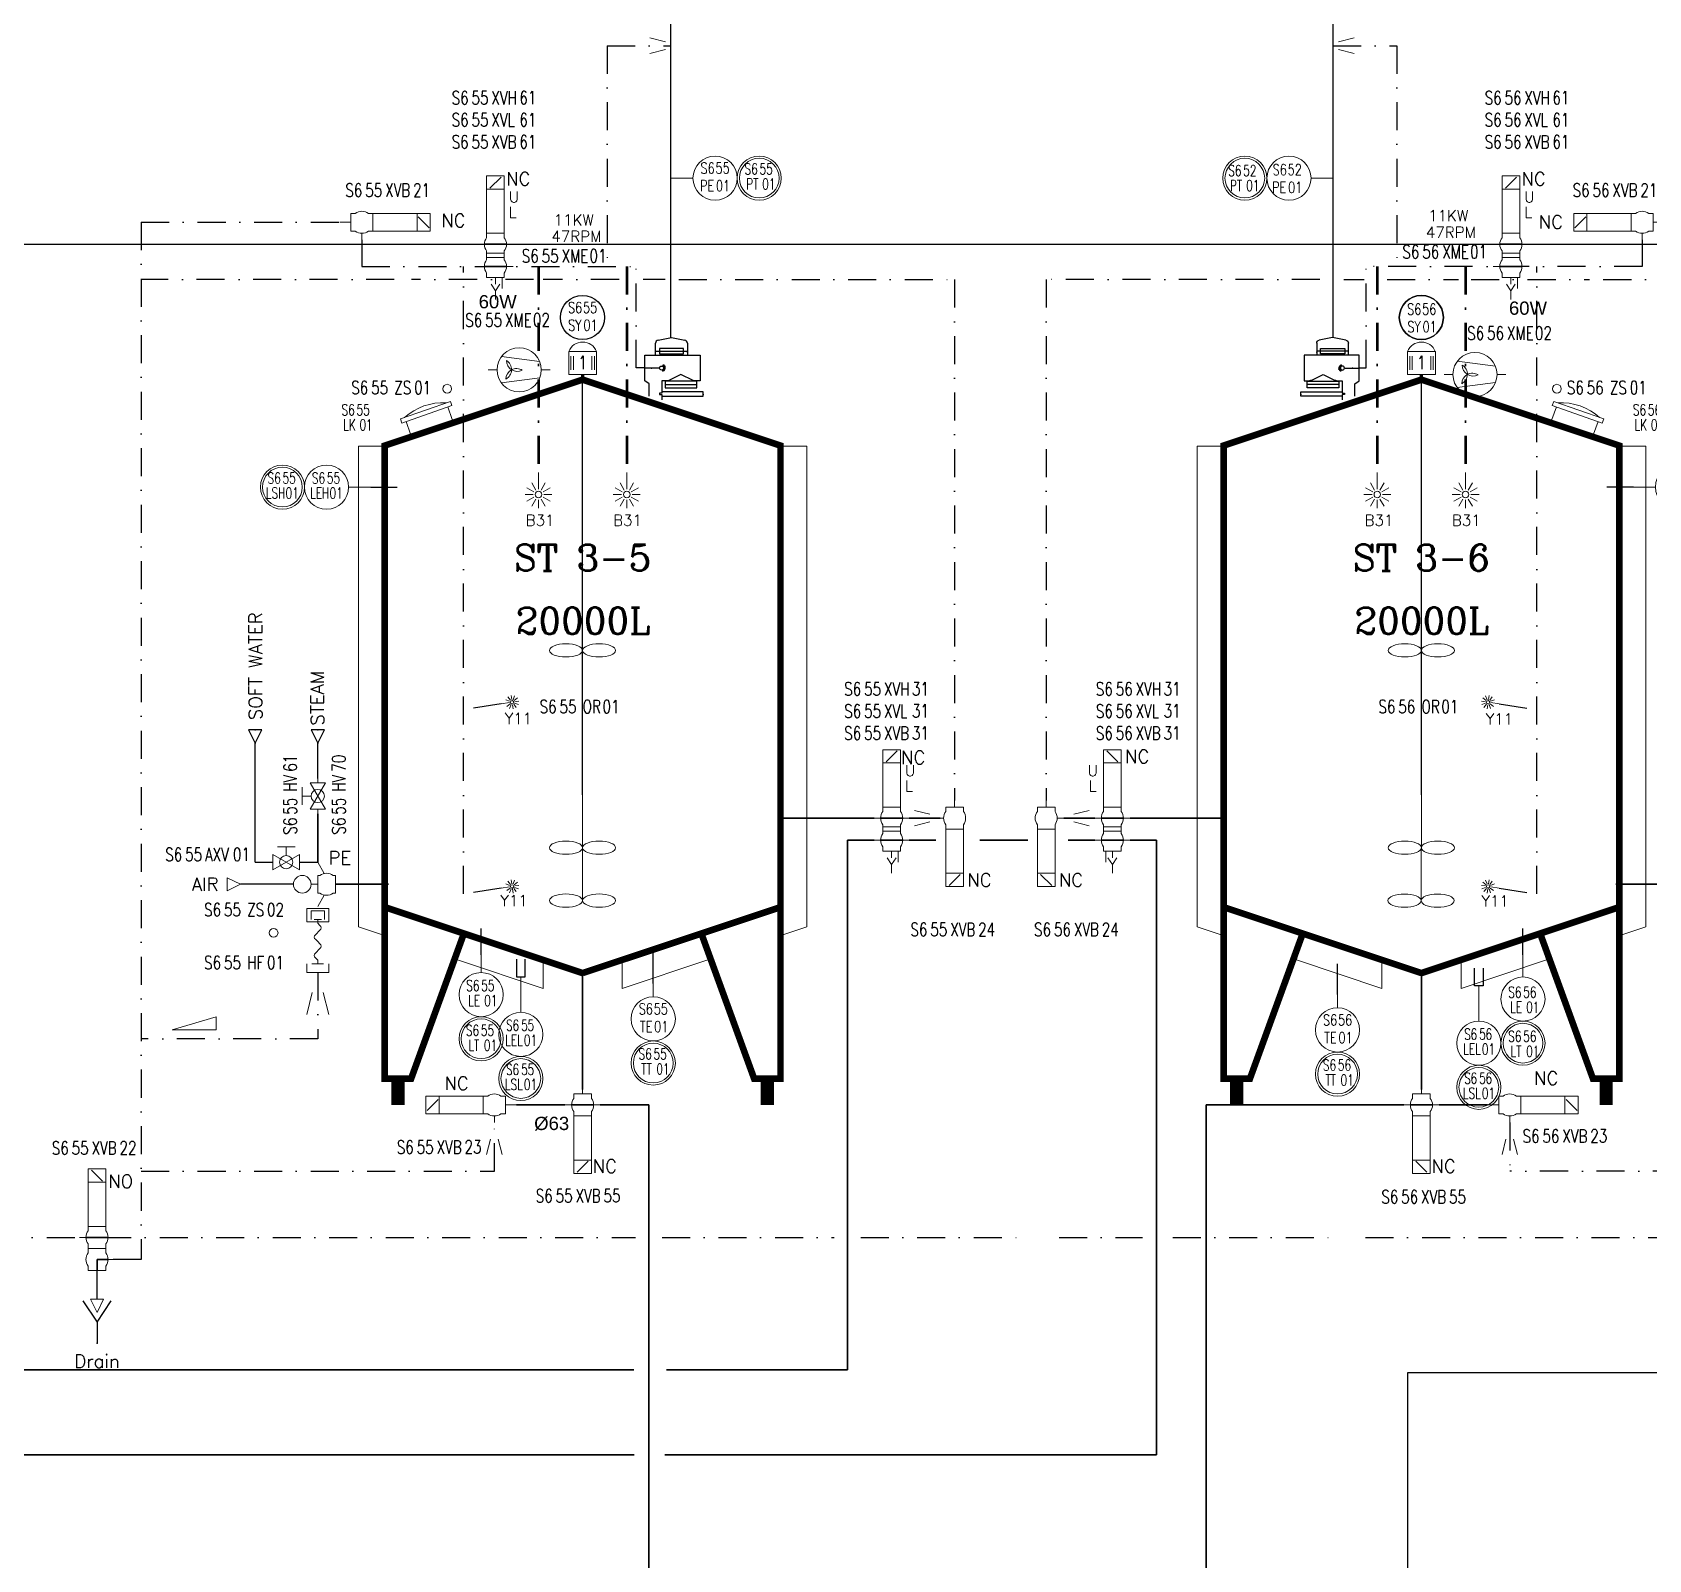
# Model space of a CAD drawing. Header units: inches. Extents: x 16718 to 18814, y 21622 to 22944.
# Drawn here: x 17728 to 18094.1, y 22423.4 to 22769.4 of the extents above; entities that cross this region are included whole.
import ezdxf
from ezdxf.enums import TextEntityAlignment as Align

# ---------------------------------------------------------------- set-up
doc = ezdxf.new("R2010")
doc.units = ezdxf.units.IN
doc.header["$MEASUREMENT"] = 0
doc.linetypes.add('DASHDOT2', pattern=[12.7, 6.35, -3.175, 0, -3.175])
for name, color, linetype, lineweight in [('17 Pipe CIP', 4, 'DASHDOT2', 50), ('19 Pipe Process', 30, 'Continuous', 30), ('31 Equipment', 7, 'Continuous', 9), ('33 Instruments Labels', 7, 'Continuous', 9)]:
    doc.layers.add(name, color=color, linetype=linetype, lineweight=lineweight)
for name, color, linetype in [('CUVERIE', 7, 'Continuous'), ('DIAMETRE', 7, 'Continuous'), ('MATERIEL-DIVERS', 7, 'Continuous'), ('POMPES-PROCESS', 7, 'Continuous'), ('REPERES', 7, 'Continuous'), ('techn-data', 7, 'Continuous'), ('TEXTE', 7, 'Continuous'), ('TEXTES', 7, 'Continuous'), ('TUYAUTERIE-AIR INSTRUMENT', 3, 'Continuous'), ('TUYAUTERIE-EAU', 5, 'Continuous'), ('TUYAUTERIE-EGOUT', 32, 'Continuous'), ('TUYAUTERIE-GAZ', 3, 'Continuous'), ('TUYAUTERIE-NEP', 4, 'DASHDOT2'), ('TUYAUTERIE-VAPEUR', 6, 'Continuous'), ('TXT_FR', 7, 'Continuous'), ('VANNES', 7, 'Continuous')]:
    doc.layers.add(name, color=color, linetype=linetype)
doc.layers.get('REPERES').off()
doc.styles.add('ROMANC', font='romanc')
doc.styles.add('ROMANS', font='ROMANS.SHX')
doc.styles.add('ROMANT', font='romant')
doc.styles.get("Standard").update_dxf_attribs({"font": 'arial.ttf'})

# ---------------------------------------------------------------- blocks, each defined once
blk = doc.blocks.new('EGOUT')
at = {"color": 7}
for p, q in [((-3.2, 9.61), (0, 4.81)), ((0, 4.81), (3.2, 9.61)), ((0, 4.81), (0, 0))]:
    blk.add_line(p, q, dxfattribs=at)
at = {"color": 7, "extrusion": (0, -1, 0)}
blk.add_point((0, 0), dxfattribs=at)
at = {"layer": 'POMPES-PROCESS', "style": 'ROMANS'}
blk.add_attdef('EGOUT', text='', height=3, dxfattribs=at).set_placement((0, -4), align=Align.MIDDLE)
blk = doc.blocks.new('APV-VLV-SSEAT-SW44-4')
at = {"layer": '31 Equipment', "ltscale": 38}
for p, q in [((1.25, 20.25), (-1.25, 17.75)), ((-2, 7.5), (-2, 6.5)), ((2, 7.5), (2, 6.5)), ((-4, 5), (-2.5, 5)), ((-2.5, 0), (-4, 0)), ((-2, 2.5), (-2, 3.5)), ((-2, 2.5), (2, 2.5)), ((-2, 2.5), (-2, 1.5)), ((2, 2.5), (2, 3.5)), ((2, 2.5), (2, 1.5)), ((-2, -1.5), (-2, -2.5)), ((-2, -2.5), (2, -2.5)), ((0, -2.5), (0, -5)), ((2, -1.5), (2, -2.5))]:
    blk.add_line(p, q, dxfattribs=at)
at = {"layer": '31 Equipment', "lineweight": 30}
for p, q in [((-2.5, 5), (2.5, 5)), ((-2.5, 0), (0, 0)), ((0, 0), (0, -2.5))]:
    blk.add_line(p, q, dxfattribs=at)
at = {"layer": '31 Equipment'}
blk.add_line((2.5, 5), (4, 5), dxfattribs=at)
at = {"layer": '31 Equipment', "ltscale": 38}
for points in [[(-2, 17.5), (2, 17.5), (2, 20.5), (-2, 20.5)], [(-2, 7.5), (2, 7.5), (2, 17.5), (-2, 17.5)]]:
    blk.add_lwpolyline(points, close=True, dxfattribs=at)
for centre, start, end in [((0, 5), 143.1301, 216.8699), ((0, 5), 323.1301, 36.8699), ((0, 0), 143.1301, 216.8699), ((0, 0), 323.1301, 36.8699)]:
    blk.add_arc(centre, 2.5, start, end, dxfattribs=at)
blk = doc.blocks.new('APV-SIGN-ARW-FLOW-1')
at = {"layer": '31 Equipment'}
for p, q in [((-1.5, -1.5), (-1.5, 1.5)), ((-1.5, 1.5), (1.5, 0)), ((1.5, 0), (-1.5, -1.5))]:
    blk.add_line(p, q, dxfattribs=at)
blk = doc.blocks.new('APV-INS-M-L-LE2')
at = {"layer": '31 Equipment', "color": 7}
blk.add_line((5, 0), (13, 0), dxfattribs=at)
at = {"layer": '31 Equipment', "lineweight": 25}
blk.add_lwpolyline([(17, 1), (13, 1), (13, 0), (13, -1), (17, -1)], dxfattribs=at)
at = {"layer": '31 Equipment', "color": 7}
blk.add_circle((0, 0), 5, dxfattribs=at)
at = {"layer": '33 Instruments Labels', "style": 'ROMANS', "width": 0.8}
blk.add_attdef('LE?', text='', height=3, dxfattribs=at).set_placement((0, 0), align=Align.MIDDLE)
blk = doc.blocks.new('APV-INS-F-L-LS')
at = {"layer": '31 Equipment'}
for radius in [5, 4.5]:
    blk.add_circle((0, 0), radius, dxfattribs=at)
at = {"layer": '33 Instruments Labels', "style": 'ROMANS', "width": 0.8}
blk.add_attdef('LS?', text='', height=3, dxfattribs=at).set_placement((0, 0), align=Align.MIDDLE)
blk = doc.blocks.new('APV-INS-M-L-TE')
at = {"layer": '31 Equipment', "color": 7}
blk.add_line((0, -5), (0, -10), dxfattribs=at)
blk.add_circle((0, 0), 5, dxfattribs=at)
at = {"layer": '33 Instruments Labels', "style": 'ROMANS', "width": 0.8, "flags": 8}
blk.add_attdef('TE', text='', height=3, dxfattribs=at).set_placement((0, 0), align=Align.MIDDLE)
blk = doc.blocks.new('APV-INS-F-L-TT')
at = {"layer": '31 Equipment'}
for radius in [5, 4.5]:
    blk.add_circle((0, 0), radius, dxfattribs=at)
blk = doc.blocks.new('APV-TNK-ACC-MOT-1')
at = {"layer": '31 Equipment', "color": 7}
for p, q in [((3.15, 6.4), (-3.15, 6.4)), ((-3.15, 6.4), (-3.15, 1.15)), ((-2.64, 5.35), (-2.64, 2.2)), ((-2.1, 5.35), (-2.1, 2.2)), ((2.1, 5.35), (2.1, 2.2)), ((2.66, 5.35), (2.66, 2.2)), ((3.15, 1.15), (3.15, 6.4)), ((-3.15, 1.15), (3.15, 1.15))]:
    blk.add_line(p, q, dxfattribs=at)
blk.add_arc((0, 5.09), 3.41, 22.6199, 157.3801, dxfattribs=at)
at = {"layer": '31 Equipment', "ltscale": 38}
blk.add_point((0, 0), dxfattribs=at)
at = {"layer": '31 Equipment', "color": 7}
blk.add_trace([(-0.39, 0), (0.39, 0), (-0.39, 1.15), (0.39, 1.15)], dxfattribs=at)
at = {"layer": '31 Equipment', "style": 'ROMANT', "width": 0.8}
blk.add_text('1', height=3, dxfattribs=at).set_placement((0, 3.89), align=Align.MIDDLE)
blk = doc.blocks.new('APV-INS-M-L-LE1')
at = {"layer": '31 Equipment', "color": 7}
blk.add_line((0, -5), (0, -10), dxfattribs=at)
blk.add_circle((0, 0), 5, dxfattribs=at)
blk = doc.blocks.new('APV-TNK-ACC-MANHOLE-1')
at = {"layer": '31 Equipment'}
for p, q in [((-6, 3), (-6, 4)), ((-6, 4), (6, 4)), ((6, 3), (6, 4)), ((-6, 3), (6, 3)), ((-5, 0), (-5, 3)), ((5, 3), (5, 0))]:
    blk.add_line(p, q, dxfattribs=at)
blk.add_arc((0, -8), 13, 67.3801, 112.6199, dxfattribs=at)
blk = doc.blocks.new('APV-INS-POS-GEN-1')
at = {"layer": '31 Equipment', "color": 5}
blk.add_circle((0, 0), 1, dxfattribs=at)
blk = doc.blocks.new('APV-TNK-ACC-AGIT-1')
at = {"layer": '31 Equipment'}
blk.add_line((0, 0), (0, -8), dxfattribs=at)
for centre in [(-2.5, -8), (2.5, -8)]:
    blk.add_ellipse(centre, major_axis=(-2.5, 0), ratio=0.4, dxfattribs=at)
blk = doc.blocks.new('APV-FTG-CONX-QUICK-1')
at = {"layer": '31 Equipment'}
for p, q in [((-0.5, 2.5), (2.5, 2.5)), ((-0.5, -2.5), (-0.5, 2.5)), ((0, 1.5), (2, 1.5)), ((0, 0.83), (0, -0.83)), ((2, 1.5), (2, -1.5)), ((2.5, 2.5), (2.5, -2.5)), ((2.5, -2.5), (-0.5, -2.5)), ((0, -0.83), (0, -0.83)), ((2, -1.5), (0, -1.5))]:
    blk.add_line(p, q, dxfattribs=at)
blk = doc.blocks.new('APV-FTG-CONX-HOSE-1')
at = {"layer": '31 Equipment'}
for p, q in [((-4.17, 0), (-5, 0)), ((4.17, 0), (5, 0))]:
    blk.add_line(p, q, dxfattribs=at)
for points in [[(-4.17, 0), (-3.63, 0.5), (-3.42, 0.71), (-3.13, 0.79), (-2.83, 0.71), (-2.58, 0.5), (-1.54, -0.5), (-1.33, -0.71), (-1.04, -0.79), (-0.75, -0.71), (-0.5, -0.5), (0, 0)], [(0, 0), (0.54, 0.5), (0.75, 0.71), (1.04, 0.79), (1.33, 0.71), (1.58, 0.5), (2.62, -0.5), (2.83, -0.71), (3.12, -0.79), (3.42, -0.71), (3.67, -0.5), (4.17, 0)]]:
    blk.add_lwpolyline(points, dxfattribs=at)
blk = doc.blocks.new('APV-FTG-CONX-SCREWED-1')
at = {"layer": '31 Equipment'}
for p, q in [((0, 2.5), (2, 2.5)), ((0, 1.33), (0, -1.33)), ((2, 2.5), (2, -2.5)), ((0, -1.33), (0, -1.33)), ((2, -2.5), (0, -2.5))]:
    blk.add_line(p, q, dxfattribs=at)
blk = doc.blocks.new('APV-FCE-GEN-REDCON-1')
at = {"layer": '31 Equipment', "color": 7}
for p, q in [((-2.5, 2.5), (2.5, 1.25)), ((2.5, 1.25), (2.5, 1.25)), ((2.5, -1.25), (-2.5, -2.5))]:
    blk.add_line(p, q, dxfattribs=at)
blk = doc.blocks.new('APV-SIGN-FLOW-SLOPE-1')
at = {"layer": '31 Equipment'}
blk.add_lwpolyline([(-5, 2), (5, 2), (5, 5), (-5, 2)], dxfattribs=at)
at = {"layer": '31 Equipment', "style": 'ROMANS'}
blk.add_attdef('%', text='', height=2, rotation=16.6992, dxfattribs=at).set_placement((-0.64, 4.87), align=Align.MIDDLE)
blk = doc.blocks.new('APV-INS-F-L-LT')
at = {"layer": '31 Equipment'}
for radius in [5, 4.5]:
    blk.add_circle((0, 0), radius, dxfattribs=at)
blk = doc.blocks.new('SPB')
at = {"color": 7}
for p, q in [((0, -6), (0, 0)), ((-2.598, -9), (-1.302, -8.25)), ((-2.124, -9.624), (-1.062, -8.562)), ((-1.5, -10.098), (-0.75, -8.802)), ((-0.774, -10.398), (-0.39, -8.952)), ((0, -10.5), (0, -9)), ((0.774, -10.398), (0.39, -8.952)), ((1.5, -10.098), (0.75, -8.802)), ((2.124, -9.624), (1.062, -8.562)), ((2.598, -9), (1.302, -8.25))]:
    blk.add_line(p, q, dxfattribs=at)
blk.add_circle((0, -7.5), 1.5, dxfattribs=at)
at = {"color": 7, "extrusion": (0, 1, 0)}
blk.add_point((0, 0), dxfattribs=at)
blk = doc.blocks.new('GOAVEC')
at = {"layer": 'MATERIEL-DIVERS'}
for p, q in [((0, 8.4), (0, 10.68)), ((0, 9.21), (6, 9.21)), ((0.48, 11.27), (3, 11.77)), ((5.28, 9.71), (0.72, 9.71)), ((0.72, 9.71), (0.72, 8.7)), ((3, 11.77), (5.52, 11.27)), ((5.28, 8.7), (5.28, 9.71)), ((6, 10.68), (6, 8.4)), ((-2, 8.4), (8.4, 8.4)), ((-2, 3.6), (-2, 8.4)), ((0.72, 8.7), (5.28, 8.7)), ((8.4, 8.4), (8.4, 3.6)), ((-0.74, 6), (-2.03, 6)), ((-1.2, 3), (-2, 3.6)), ((2.26, 3.6), (1.2, 3.6)), ((1.2, 3.6), (1.2, 1.27)), ((1.8, 3.49), (1.8, 2.29)), ((7.8, 3.49), (1.8, 3.49)), ((4.8, 4.8), (2.53, 3.66)), ((7.07, 3.66), (4.8, 4.8)), ((8.4, 3.6), (7.34, 3.6)), ((7.8, 2.29), (7.8, 3.49)), ((-1.2, 0.7), (-1.2, 3)), ((0.76, 1.27), (0.76, 1.01)), ((1.2, 1.27), (0.76, 1.27)), ((0.76, 1.01), (1.2, 1.01)), ((9, 1.52), (1.19, 1.52)), ((1.19, 1.01), (1.19, 0.72)), ((1.19, 0.72), (9, 0.72)), ((1.2, 1.01), (1.2, 0)), ((1.8, 2.89), (7.8, 2.89)), ((1.8, 2.29), (7.8, 2.29)), ((9, 0.72), (9, 1.52))]:
    blk.add_line(p, q, dxfattribs=at)
for centre, start, end in [((0.6, 10.68), 101.3099, 180), ((5.4, 10.68), 0, 78.6901), ((2.26, 4.2), 270, 296.5651), ((7.34, 4.2), 243.4349, 270)]:
    blk.add_arc(centre, 0.6, start, end, dxfattribs=at)
at = {"layer": 'MATERIEL-DIVERS', "color": 7, "extrusion": (1, 0, 0)}
for p in [(6, 9), (9, 1)]:
    blk.add_point(p, dxfattribs=at)
at = {"layer": 'MATERIEL-DIVERS', "color": 2}
for p in [(6, 9), (-2, 6), (9, 1)]:
    blk.add_point(p, dxfattribs=at)
at = {"layer": 'MATERIEL-DIVERS', "color": 7, "extrusion": (-1, 0, 0)}
blk.add_point((-2, 6), dxfattribs=at)
at = {"layer": 'MATERIEL-DIVERS', "xscale": 0.2499010929244832, "yscale": 0.2499010929244832, "zscale": 0.2499010929244832, "rotation": 90}
blk.add_blockref('SPB', (-0.74, 6), dxfattribs=at)
blk = doc.blocks.new('INSTR-M-L-SY')
at = {"layer": 'MATERIEL-DIVERS', "color": 7}
blk.add_circle((0, 0), 5, dxfattribs=at)
blk = doc.blocks.new('APV-VLV-SSEAT-SW42-3')
at = {"layer": '31 Equipment', "ltscale": 38}
for p, q in [((1.25, 15.25), (-1.25, 12.75)), ((-2, 2.5), (-2, 1.5)), ((2, 2.5), (2, 1.5)), ((-2, -2.5), (-2, -1.5)), ((2, -2.5), (-2, -2.5)), ((-2, -2.5), (2, -2.5)), ((0, -2.5), (0, -5)), ((2, -2.5), (2, -1.5))]:
    blk.add_line(p, q, dxfattribs=at)
at = {"layer": '31 Equipment'}
for p, q in [((-4, 0), (-2.5, 0)), ((2.5, 0), (4, 0))]:
    blk.add_line(p, q, dxfattribs=at)
at = {"layer": '31 Equipment', "lineweight": 30}
blk.add_line((2.5, 0), (-2.5, 0), dxfattribs=at)
at = {"layer": '31 Equipment', "ltscale": 38}
for points in [[(-2, 12.5), (2, 12.5), (2, 15.5), (-2, 15.5)], [(-2, 2.5), (2, 2.5), (2, 12.5), (-2, 12.5)]]:
    blk.add_lwpolyline(points, close=True, dxfattribs=at)
for start, end in [(143.1301, 216.8699), (323.1301, 36.8699)]:
    blk.add_arc((0, 0), 2.5, start, end, dxfattribs=at)
blk = doc.blocks.new('APV-VLV-SSEAT-SW41-3')
at = {"layer": '31 Equipment', "ltscale": 38}
for p, q in [((1.25, 15.25), (-1.25, 12.75)), ((-2, 2.5), (-2, 1.5)), ((2, 2.5), (2, 1.5)), ((2.5, 0), (4, 0)), ((-2, -2.5), (-2, -1.5)), ((2, -2.5), (-2, -2.5)), ((-2, -2.5), (2, -2.5)), ((0, -2.5), (0, -5)), ((2, -2.5), (2, -1.5))]:
    blk.add_line(p, q, dxfattribs=at)
for points in [[(-2, 12.5), (2, 12.5), (2, 15.5), (-2, 15.5)], [(-2, 2.5), (2, 2.5), (2, 12.5), (-2, 12.5)]]:
    blk.add_lwpolyline(points, close=True, dxfattribs=at)
for start, end in [(143.1301, 216.8699), (323.1301, 36.8699)]:
    blk.add_arc((0, 0), 2.5, start, end, dxfattribs=at)
blk = doc.blocks.new('APV-VLV-SAMPL-PRD20-2')
at = {"layer": '31 Equipment', "ltscale": 38}
for p, q in [((-2.54, 2.44), (-4, 5)), ((-4, 0), (-5.5, 0)), ((-4, 2), (-3.5, 2)), ((-4, 2), (-4, -2)), ((0, 2), (-0.5, 2)), ((0, 2), (0, -2)), ((0, -2), (0, 2)), ((-4, -2), (-3.5, -2)), ((-2.54, -2.44), (-4, -5)), ((0, -2), (-0.5, -2))]:
    blk.add_line(p, q, dxfattribs=at)
at = {"layer": '31 Equipment'}
blk.add_circle((-7.5, 0), 2, dxfattribs=at)
at = {"layer": '31 Equipment', "ltscale": 38}
for start, end in [(53.1301, 126.8699), (233.1301, 306.8699)]:
    blk.add_arc((-2, 0), 2.5, start, end, dxfattribs=at)
blk = doc.blocks.new('FLE23-A')
at = {"color": 7}
for p, q in [((0, 1.5), (-3, 0)), ((-3, 0), (0, -1.5)), ((0, -1.5), (0, 1.5))]:
    blk.add_line(p, q, dxfattribs=at)
at = {"layer": 'MATERIEL-DIVERS', "color": 7, "extrusion": (-1, 0, 0)}
blk.add_point((-3, 0), dxfattribs=at)
at = {"layer": 'MATERIEL-DIVERS', "color": 2}
for p in [(-3, 0), (0, 0)]:
    blk.add_point(p, dxfattribs=at)
at = {"layer": 'MATERIEL-DIVERS', "color": 7, "extrusion": (1, 0, 0)}
blk.add_point((0, 0), dxfattribs=at)
blk = doc.blocks.new('APV-VLVM-BALL-KHV+MF-1')
at = {"layer": '31 Equipment', "ltscale": 38}
for p, q in [((-3, 0), (-4, 0)), ((3, 0), (4, 0))]:
    blk.add_line(p, q, dxfattribs=at)
at = {"layer": '31 Equipment'}
for p, q in [((-3, 1.734), (-3, -1.734)), ((-3, -1.734), (3, 1.734)), ((3, -1.734), (-3, 1.734)), ((-2, 3.5), (2, 3.5)), ((0, 1.5), (0, 3.5)), ((3, 1.734), (3, -1.734))]:
    blk.add_line(p, q, dxfattribs=at)
blk.add_circle((0, 0), 1.5, dxfattribs=at)
blk = doc.blocks.new('APV-VLV-DSEAT-DA34-3')
at = {"layer": '31 Equipment', "ltscale": 38}
for p, q in [((1.25, 20.25), (-1.25, 17.75)), ((-2, 7.5), (-2, 6.5)), ((2, 7.5), (2, 6.5)), ((-4, 5), (-2.5, 5)), ((4, 5), (2.5, 5)), ((-2, 3), (-2, 3.5)), ((-2, 2), (-2, 1.5)), ((2, 3), (2, 3.5)), ((2, 2), (2, 1.5)), ((-4, 0), (-2.5, 0)), ((-2, -2.5), (-2, -1.5)), ((-2, -2.5), (2, -2.5)), ((0, -2.5), (0, -4)), ((1.5, -2.5), (1.5, -5)), ((2, -2.5), (2, -1.5)), ((2.5, 0), (4, 0)), ((0, -5.5), (-1, -4)), ((1, -4), (0, -5.5)), ((0, -5.5), (0, -7.5))]:
    blk.add_line(p, q, dxfattribs=at)
at = {"layer": '31 Equipment', "lineweight": 30}
for p, q in [((-2.5, 5), (2.5, 5)), ((-2.5, 0), (2.5, 0))]:
    blk.add_line(p, q, dxfattribs=at)
at = {"layer": '31 Equipment', "ltscale": 38}
for points in [[(-2, 17.5), (2, 17.5), (2, 20.5), (-2, 20.5)], [(-2, 7.5), (2, 7.5), (2, 17.5), (-2, 17.5)], [(-2, 3), (2, 3), (2, 2), (-2, 2)]]:
    blk.add_lwpolyline(points, close=True, dxfattribs=at)
for centre, start, end in [((0, 5), 143.1301, 216.8699), ((0, 5), 323.1301, 36.8699), ((0, 0), 143.1301, 216.8699), ((0, 0), 323.1301, 36.8699)]:
    blk.add_arc(centre, 2.5, start, end, dxfattribs=at)
at = {"layer": '31 Equipment', "style": 'ROMANS', "flags": 8}
for tag, p in [('U', (3, 14.5)), ('L', (3, 11))]:
    blk.add_attdef(tag, p, '', height=2.5, dxfattribs=at)
blk = doc.blocks.new('APV-TNK-ACC-SPRAYBALL-1')
at = {"layer": '31 Equipment'}
for p, q in [((0, -3.81), (0, 0)), ((-1.03, -4.4), (-2.65, -3.47)), ((-0.6, -3.97), (-1.53, -2.35)), ((0.6, -3.97), (1.53, -2.35)), ((1.03, -4.4), (2.65, -3.47)), ((-1.19, -5), (-3.05, -5)), ((-1.03, -5.6), (-2.65, -6.53)), ((-0.6, -6.03), (-1.53, -7.65)), ((0, -6.19), (0, -8.05)), ((0.6, -6.03), (1.53, -7.65)), ((1.03, -5.6), (2.65, -6.53)), ((1.19, -5), (3.05, -5))]:
    blk.add_line(p, q, dxfattribs=at)
blk.add_circle((0, -5), 0.738, dxfattribs=at)
blk = doc.blocks.new('APV-INS-M-L-PE')
at = {"layer": '31 Equipment', "color": 7}
blk.add_line((0, -5), (0, -10), dxfattribs=at)
blk.add_circle((0, 0), 5, dxfattribs=at)
at = {"layer": '33 Instruments Labels', "style": 'ROMANS', "width": 0.8, "flags": 8}
blk.add_attdef('PE', text='', height=3, dxfattribs=at).set_placement((0, 0), align=Align.MIDDLE)
blk = doc.blocks.new('APV-INS-F-L-PT')
at = {"layer": '31 Equipment'}
for radius in [5, 4.5]:
    blk.add_circle((0, 0), radius, dxfattribs=at)
blk = doc.blocks.new('REPINS2')
at = {"layer": 'TEXTES', "style": 'ROMANS', "width": 0.7}
for tag, p in [('ZONE', (-3.35, 0.8)), ('SOUSZONE', (0.05, 0.8)), ('NUM', (0.7, -2.6))]:
    blk.add_attdef(tag, p, '', height=2.5, dxfattribs=at)
blk.add_attdef('ELEMENT', text='', height=2.5, dxfattribs=at).set_placement((-1.56, -2.59), align=Align.CENTER)
blk = doc.blocks.new('REPNORM')
at = {"layer": 'TEXTES', "style": 'ROMANS', "width": 0.75}
for tag, p in [('ZONE', (-9.75, -1.25)), ('SOUSZONE', (-5.25, -1.25)), ('ELEMENT', (0, -1.25)), ('NUM', (4.5, -1.25))]:
    blk.add_attdef(tag, p, '', height=3, dxfattribs=at)
blk = doc.blocks.new('REPINS')
at = {"layer": 'TEXTES', "style": 'ROMANS', "width": 0.75}
for tag, p in [('ZONE', (-3.3, 1)), ('SOUSZONE', (0.1, 1)), ('NUM', (0.2, -3))]:
    blk.add_attdef(tag, p, '', height=2.5, dxfattribs=at)
blk.add_attdef('ELEMENT', text='', height=2.5, dxfattribs=at).set_placement((-0.2, -3), align=Align.RIGHT)
blk = doc.blocks.new('REPNORM1')
at = {"layer": 'TEXTES', "style": 'ROMANS', "width": 0.75}
for tag, p in [('ZONE', (-9.75, -1.25)), ('SOUSZONE', (-5.25, -1.25)), ('ELEMENT', (-0.75, -1.25)), ('NUM', (5.59, -1.22))]:
    blk.add_attdef(tag, p, '', height=3, dxfattribs=at)
blk = doc.blocks.new('APV-PMP-GEN-FAN-1')
at = {"layer": '31 Equipment', "ltscale": 38}
for p, q in [((-5, 0), (-7, 0)), ((5, 0), (7, 0))]:
    blk.add_line(p, q, dxfattribs=at)
at = {"layer": '31 Equipment', "color": 7}
for p, q in [((4.62, 1.91), (-4.01, 2.99)), ((-3.44, 2.92), (-3.44, 2.92)), ((-4.03, -2.96), (4.65, -1.85))]:
    blk.add_line(p, q, dxfattribs=at)
blk.add_circle((0, 0), 5, dxfattribs=at)
for centre, radius, start, end in [((-4.14, 0.04), 2.42, 297.7105, 59.0333), ((-0.6, -2.14), 2.41, 57.3705, 179.0726), ((-0.42, 2.11), 2.48, 179.801, 296.7761)]:
    blk.add_arc(centre, radius, start, end, dxfattribs=at)
blk = doc.blocks.new('APV-TNK-GEN-11')
at = {"layer": '31 Equipment', "color": 7}
for points, const_width in [([(-14.94, 21.58), (-21.58, 3.32), (-24.9, 3.32), (-24.9, 83), (0, 91.3), (24.9, 83), (24.9, 3.32), (21.58, 3.32), (14.94, 21.58)], 0.83), ([(-24.9, 24.9), (0, 16.6)], 0.83), ([(24.9, 24.9), (0, 16.6)], 0.83), ([(-23.24, 3.32), (-23.24, 0)], 1.66), ([(23.24, 3.32), (23.24, 0)], 1.66)]:
    blk.add_lwpolyline(points, dxfattribs=dict(at, const_width=const_width))
at = {"layer": '31 Equipment', "ltscale": 38}
blk.add_point((0, 16), dxfattribs=at)
blk = doc.blocks.new('APV-TNK-INSULAT-12')
at = {"layer": '31 Equipment', "color": 7}
for p, q in [((-24.95, 67), (-28.22, 67)), ((-28.22, 67), (-28.22, 6.51)), ((24.95, 67), (28.22, 67)), ((28.22, 67), (28.22, 6.51)), ((-28.22, 6.51), (-24.95, 5.42)), ((28.22, 6.51), (24.95, 5.42)), ((-15.74, 2.35), (-4.98, -1.24)), ((-4.98, -1.24), (-4.98, 2.26)), ((15.74, 2.35), (4.98, -1.24)), ((4.98, -1.24), (4.98, 2.26))]:
    blk.add_line(p, q, dxfattribs=at)
at = {"layer": '31 Equipment'}
for p, q in [((-24.95, 5.42), (-24.95, 67)), ((24.95, 5.42), (24.95, 67)), ((-15.74, 2.35), (-14.94, 5.58)), ((-14.94, 5.58), (-4.98, 2.26)), ((14.94, 5.58), (4.98, 2.26)), ((15.74, 2.35), (14.94, 5.58))]:
    blk.add_line(p, q, dxfattribs=at)
at = {"layer": '31 Equipment', "ltscale": 38}
blk.add_point((0, 0), dxfattribs=at)

msp = doc.modelspace()

# ---------------------------------------------------------------- linework, layer by layer
at = {"layer": '17 Pipe CIP'}
for p, q in [((17842.61, 22716.41), (17842.61, 22669.71)), ((17862.61, 22716.41), (17862.61, 22669.71)), ((18032.61, 22716.41), (18032.61, 22669.71)), ((18052.61, 22716.41), (18052.61, 22669.71))]:
    msp.add_line(p, q, dxfattribs=at)
at = {"layer": '19 Pipe Process'}
for p, q in [((17792.61, 22581.41), (17792.61, 22592.41)), ((17897.61, 22591.41), (17918.61, 22591.41)), ((17926.61, 22591.41), (17933.61, 22591.41)), ((17968.61, 22591.41), (17961.61, 22591.41)), ((17997.61, 22591.41), (17976.61, 22591.41)), ((17912.61, 22586.41), (17912.61, 22466.41)), ((17918.61, 22586.41), (17912.61, 22586.41)), ((17932.61, 22586.41), (17926.61, 22586.41)), ((17953.42, 22586.41), (17942.61, 22586.41)), ((17962.61, 22586.41), (17968.61, 22586.41)), ((17976.61, 22586.41), (17982.61, 22586.41)), ((17982.61, 22586.41), (17982.61, 22447.13)), ((17796.61, 22576.41), (17808.61, 22576.41)), ((18098.61, 22576.41), (18086.61, 22576.41)), ((17852.61, 22556.29), (17852.61, 22529.91)), ((18042.61, 22556.29), (18042.61, 22529.91)), ((17837.61, 22526.41), (17848.61, 22526.41)), ((17856.61, 22526.41), (17867.61, 22526.41)), ((17867.61, 22526.41), (17867.61, 22413.59)), ((17993.82, 22526.41), (17993.82, 22399.16)), ((18038.61, 22526.41), (17993.82, 22526.41)), ((18057.61, 22526.41), (18046.61, 22526.41)), ((17581.61, 22466.41), (17864.19, 22466.41)), ((17871.64, 22466.41), (17912.61, 22466.41)), ((17864.29, 22447.13), (17580.54, 22447.13)), ((17982.61, 22447.13), (17871.2, 22447.13))]:
    msp.add_line(p, q, dxfattribs=at)
at = {"layer": 'CUVERIE'}
for p, q in [((17804.61, 22666.41), (17810.61, 22666.41)), ((18090.61, 22666.41), (18084.61, 22666.41)), ((17829.61, 22560.41), (17829.61, 22566.41)), ((18065.61, 22560.41), (18065.61, 22566.41)), ((17868.61, 22553.91), (17868.61, 22560.91)), ((18023.61, 22551.41), (18023.61, 22558.41))]:
    msp.add_line(p, q, dxfattribs=at)
at = {"layer": 'MATERIEL-DIVERS'}
for p, q in [((17852.59, 22596.7), (17852.61, 22690.75)), ((18042.59, 22596.7), (18042.61, 22690.75))]:
    msp.add_line(p, q, dxfattribs=at)
at = {"layer": 'TUYAUTERIE-AIR INSTRUMENT'}
msp.add_line((17787.11, 22576.41), (17775.11, 22576.41), dxfattribs=at)
at = {"layer": 'TUYAUTERIE-EAU'}
for p, q in [((16792.68, 22721.41), (18177.02, 22721.41)), ((17778.41, 22600.41), (17778.41, 22608.41)), ((17778.41, 22581.41), (17778.41, 22600.41)), ((17778.41, 22581.41), (17782.47, 22581.41)), ((17788.47, 22581.41), (17792.61, 22581.41))]:
    msp.add_line(p, q, dxfattribs=at)
at = {"layer": 'TUYAUTERIE-EGOUT'}
msp.add_line((17742.61, 22482.41), (17742.61, 22488.91), dxfattribs=at)
at = {"layer": 'TUYAUTERIE-GAZ'}
for p, q in [((17872.61, 22700.41), (17872.61, 22772.41)), ((17872.61, 22700.41), (17872.61, 22772.41)), ((17872.61, 22700.41), (17872.61, 22772.41)), ((18022.61, 22700.41), (18022.61, 22772.41)), ((18022.61, 22700.41), (18022.61, 22772.41)), ((18022.61, 22700.41), (18022.61, 22772.41))]:
    msp.add_line(p, q, dxfattribs=at)
msp.add_lwpolyline([(18348.33, 22831.75), (18348.33, 22465.72), (18039.43, 22465.72), (18039.43, 22380.71)], dxfattribs=at)
at = {"layer": 'TUYAUTERIE-NEP'}
for p, q in [((17858.16, 22766.41), (17872.61, 22766.41)), ((17858.16, 22766.41), (17858.16, 22716.41)), ((18022.61, 22766.41), (18037.06, 22766.41)), ((18037.06, 22766.41), (18037.06, 22716.41)), ((17752.61, 22726.41), (17752.61, 22491.41)), ((17752.61, 22726.41), (17797.61, 22726.41)), ((17802.61, 22722.41), (17802.61, 22716.41)), ((18092.61, 22722.41), (18092.61, 22716.41)), ((17802.61, 22716.41), (17864.72, 22716.41)), ((17825.6, 22574.22), (17825.6, 22716.41)), ((17864.72, 22693.41), (17864.72, 22716.41)), ((18092.61, 22716.41), (18030.06, 22716.41)), ((18030.06, 22693.41), (18030.06, 22716.41)), ((18068.74, 22574.22), (18068.74, 22716.41)), ((17809.91, 22713.41), (17752.61, 22713.41)), ((17841.49, 22713.41), (17813.84, 22713.41)), ((17860.85, 22713.41), (17843.68, 22713.41)), ((17871.27, 22713.41), (17866.32, 22713.41)), ((17874.38, 22713.41), (17936.86, 22713.41)), ((17936.86, 22713.41), (17936.86, 22595.41)), ((18019.61, 22713.41), (17957.61, 22713.41)), ((17957.61, 22713.41), (17957.61, 22595.41)), ((18025.06, 22713.41), (18029.6, 22713.41)), ((18034.83, 22713.41), (18051, 22713.41)), ((18053.87, 22713.41), (18080.66, 22713.41)), ((18083.81, 22713.41), (18152.61, 22713.41)), ((17866.61, 22693.41), (17864.72, 22693.41)), ((18028.61, 22693.41), (18030.06, 22693.41)), ((17834.16, 22617.28), (17825.6, 22615.95)), ((18060.18, 22617.28), (18068.74, 22615.95)), ((17834.16, 22575.55), (17825.6, 22574.22)), ((18060.18, 22575.55), (18068.74, 22574.22)), ((17792.61, 22556.41), (17792.61, 22541.41)), ((17792.61, 22541.41), (17752.61, 22541.41)), ((17832.61, 22511.41), (17832.61, 22522.41)), ((18062.61, 22522.41), (18062.61, 22511.41)), ((17752.61, 22511.41), (17832.61, 22511.41)), ((18152.61, 22511.41), (18062.61, 22511.41)), ((17705.61, 22496.41), (17864.61, 22496.41)), ((17745.11, 22496.41), (17749.61, 22496.41)), ((17870.61, 22496.41), (17909.61, 22496.41)), ((17915.61, 22496.41), (17951.33, 22496.41)), ((17960.53, 22496.41), (17979.43, 22496.41)), ((17986.28, 22496.41), (18023.46, 22496.41)), ((18029.96, 22496.41), (18148.61, 22496.41)), ((17752.61, 22491.41), (17745.61, 22491.41))]:
    msp.add_line(p, q, dxfattribs=at)
at = {"layer": 'TUYAUTERIE-VAPEUR'}
msp.add_line((17792.61, 22600.41), (17792.61, 22608.41), dxfattribs=at)

# ---------------------------------------------------------------- block references
at = {"layer": '17 Pipe CIP', "yscale": 0.5}
for p, xscale, rotation in [((17834.16, 22617.28), -0.5, 98.82907370450727), ((18060.18, 22617.28), 0.5, 261.1709262954927), ((17834.16, 22575.55), -0.5, 98.82907370450727), ((18060.18, 22575.55), 0.5, 261.1709262954927)]:
    msp.add_blockref('APV-TNK-ACC-SPRAYBALL-1', p, dxfattribs=dict(at, xscale=xscale, rotation=rotation))
at = {"layer": '31 Equipment'}
for p in [(17842.61, 22669.71), (17862.61, 22669.71), (18032.61, 22669.71), (18052.61, 22669.71)]:
    msp.add_blockref('APV-TNK-ACC-SPRAYBALL-1', p, dxfattribs=at)
at = {"layer": '33 Instruments Labels', "xscale": -1}
for name, p, rotation in [('APV-INS-M-L-PE', (17882.61, 22736.41), 270), ('APV-INS-M-L-LE1', (18100.61, 22666.41), 270), ('APV-INS-M-L-LE2', (18055.61, 22540.41), 270), ('APV-INS-M-L-TE', (18023.61, 22543.41), 180), ('APV-INS-F-L-LS', (18055.61, 22530.41), 90)]:
    msp.add_blockref(name, p, dxfattribs=dict(at, rotation=rotation))
at = {"layer": '33 Instruments Labels'}
for name, p in [('APV-INS-F-L-PT', (17892.61, 22736.41)), ('APV-INS-F-L-PT', (18002.61, 22736.41)), ('INSTR-M-L-SY', (17852.59, 22704.83)), ('APV-INS-POS-GEN-1', (17821.94, 22688.69)), ('APV-INS-F-L-LS', (17784.61, 22666.41)), ('APV-INS-POS-GEN-1', (17782.61, 22565.41)), ('APV-INS-F-L-LT', (17829.61, 22541.41)), ('APV-INS-F-L-LT', (18065.61, 22540.41)), ('APV-INS-F-L-TT', (17868.61, 22535.91))]:
    msp.add_blockref(name, p, dxfattribs=at)
for name, p, rotation in [('APV-INS-M-L-PE', (18012.61, 22736.41), 90), ('APV-INS-M-L-LE1', (17794.61, 22666.41), 90), ('APV-INS-M-L-LE1', (17829.61, 22551.41), 180), ('APV-INS-M-L-LE2', (17838.61, 22542.41), 90), ('APV-INS-M-L-LE1', (18065.61, 22550.41), 180), ('APV-INS-M-L-TE', (17868.61, 22545.91), 180), ('APV-INS-F-L-LS', (17838.61, 22532.41), 270)]:
    msp.add_blockref(name, p, dxfattribs=dict(at, rotation=rotation))
at = {"layer": '33 Instruments Labels', "xscale": -1}
for name, p in [('APV-INS-POS-GEN-1', (18073.29, 22688.69)), ('APV-INS-F-L-TT', (18023.61, 22533.41))]:
    msp.add_blockref(name, p, dxfattribs=at)
at = {"layer": '33 Instruments Labels', "xscale": -1.5, "yscale": 1.5, "zscale": 1.5}
for p in [(17852.59, 22641.41), (18042.59, 22641.41), (17852.59, 22596.7), (18042.59, 22596.7), (17852.59, 22584.71), (18042.53, 22584.7)]:
    msp.add_blockref('APV-TNK-ACC-AGIT-1', p, dxfattribs=at)
at = {"layer": 'CUVERIE'}
for name, p, xscale, yscale, zscale in [('GOAVEC', (17869.13, 22686.18), 1.199999999999999, 1.199999999999999, 1.199999999999999), ('GOAVEC', (18026.09, 22686.18), -1.199999999999999, 1.199999999999999, 1.199999999999999), ('APV-TNK-GEN-11', (17852.61, 22526.41), 1.8, 1.8, 1.8), ('APV-TNK-GEN-11', (18042.61, 22526.41), 1.8, 1.8, 1.8), ('APV-TNK-INSULAT-12', (17852.61, 22555.05), 1.8, 1.8, 1.8), ('APV-TNK-INSULAT-12', (18042.61, 22555.05), 1.8, 1.8, 1.8)]:
    msp.add_blockref(name, p, dxfattribs=dict(at, xscale=xscale, yscale=yscale, zscale=zscale))
for p in [(17852.61, 22690.75), (18042.61, 22690.75)]:
    msp.add_blockref('APV-TNK-ACC-MOT-1', p, dxfattribs=at)
at = {"layer": 'CUVERIE', "rotation": 19.38190026969543}
msp.add_blockref('APV-TNK-ACC-MANHOLE-1', (17818.33, 22680.07), dxfattribs=at)
at = {"layer": 'CUVERIE', "xscale": -1, "rotation": 340.6180997303045}
msp.add_blockref('APV-TNK-ACC-MANHOLE-1', (18076.9, 22680.07), dxfattribs=at)
at = {"layer": 'MATERIEL-DIVERS', "yscale": 0.7, "zscale": 0.7}
for p, xscale, rotation in [((17869.61, 22766.41), -0.7, 180), ((18025.61, 22766.41), 0.7, 180), ((17929.52, 22591.41), -0.7, 180), ((17965.59, 22591.41), 0.7, 180), ((17832.61, 22516.91), 0.7, 90), ((18062.61, 22516.91), 0.7, 90)]:
    msp.add_blockref('APV-FCE-GEN-REDCON-1', p, dxfattribs=dict(at, xscale=xscale, rotation=rotation))
at = {"layer": 'MATERIEL-DIVERS'}
for name, p in [('APV-PMP-GEN-FAN-1', (17838.24, 22692.98)), ('APV-PMP-GEN-FAN-1', (18054.74, 22691.93)), ('APV-SIGN-FLOW-SLOPE-1', (17764.61, 22541.41))]:
    msp.add_blockref(name, p, dxfattribs=at)
for name, p, rotation in [('FLE23-A', (17778.41, 22611.41), 90), ('FLE23-A', (17792.61, 22611.41), 90), ('APV-FTG-CONX-QUICK-1', (17792.61, 22568.41), 90), ('APV-FTG-CONX-HOSE-1', (17792.61, 22563.41), 90), ('APV-FTG-CONX-SCREWED-1', (17792.61, 22558.41), 270), ('APV-FCE-GEN-REDCON-1', (17792.61, 22549.41), 90), ('APV-SIGN-ARW-FLOW-1', (17742.61, 22480.91), 270)]:
    msp.add_blockref(name, p, dxfattribs=dict(at, rotation=rotation))
msp.add_blockref('EGOUT', (17742.61, 22472.41), dxfattribs=at).add_auto_attribs({'EGOUT': 'Drain'})
at = {"layer": 'REPERES'}
for name, p, values in [('REPNORM1', (17832.69, 22754.35), {'ZONE': 'S6', 'SOUSZONE': '55', 'ELEMENT': 'XVH', 'NUM': '61'}), ('REPNORM1', (18066.68, 22754.35), {'ZONE': 'S6', 'SOUSZONE': '56', 'ELEMENT': 'XVH', 'NUM': '61'}), ('REPNORM1', (17832.69, 22744.35), {'ZONE': 'S6', 'SOUSZONE': '55', 'ELEMENT': 'XVB', 'NUM': '61'}), ('REPNORM1', (18066.68, 22744.35), {'ZONE': 'S6', 'SOUSZONE': '56', 'ELEMENT': 'XVB', 'NUM': '61'}), ('REPINS', (17882.61, 22736.43), {'ZONE': 'S6', 'SOUSZONE': '55', 'ELEMENT': 'PE', 'NUM': '01'}), ('REPINS2', (17892.61, 22736.43), {'ZONE': 'S6', 'SOUSZONE': '55', 'NUM': '01', 'ELEMENT': 'PT'}), ('REPINS2', (18002.2, 22736.07), {'ZONE': 'S6', 'SOUSZONE': '52', 'NUM': '01', 'ELEMENT': 'PT'}), ('REPINS', (18012.2, 22736.07), {'ZONE': 'S6', 'SOUSZONE': '52', 'ELEMENT': 'PE', 'NUM': '01'}), ('REPNORM1', (17808.61, 22733.41), {'ZONE': 'S6', 'SOUSZONE': '55', 'ELEMENT': 'XVB', 'NUM': '21'}), ('REPNORM1', (18086.61, 22733.41), {'ZONE': 'S6', 'SOUSZONE': '56', 'ELEMENT': 'XVB', 'NUM': '21'}), ('REPNORM1', (17848.57, 22718.52), {'ZONE': 'S6', 'SOUSZONE': '55', 'ELEMENT': 'XME', 'NUM': '01'}), ('REPNORM1', (18048.04, 22719.46), {'ZONE': 'S6', 'SOUSZONE': '56', 'ELEMENT': 'XME', 'NUM': '01'}), ('REPINS', (17852.59, 22704.83), {'ZONE': 'S6', 'SOUSZONE': '55', 'ELEMENT': 'SY', 'NUM': '01'}), ('REPINS', (18042.67, 22704.47), {'ZONE': 'S6', 'SOUSZONE': '56', 'ELEMENT': 'SY', 'NUM': '01'}), ('REPNORM1', (17835.76, 22704), {'ZONE': 'S6', 'SOUSZONE': '55', 'ELEMENT': 'XME', 'NUM': '02'}), ('REPNORM1', (18062.72, 22701.03), {'ZONE': 'S6', 'SOUSZONE': '56', 'ELEMENT': 'XME', 'NUM': '02'}), ('REPNORM', (17809.94, 22688.69), {'ZONE': 'S6', 'SOUSZONE': '55', 'ELEMENT': 'ZS', 'NUM': '01'}), ('REPNORM', (18085.29, 22688.69), {'ZONE': 'S6', 'SOUSZONE': '56', 'ELEMENT': 'ZS', 'NUM': '01'}), ('REPINS2', (17801.34, 22681.85), {'ZONE': 'S6', 'SOUSZONE': '55', 'NUM': '01', 'ELEMENT': 'LK'}), ('REPINS2', (18093.88, 22681.85), {'ZONE': 'S6', 'SOUSZONE': '56', 'NUM': '01', 'ELEMENT': 'LK'}), ('REPINS2', (17784.61, 22666.41), {'ZONE': 'S6', 'SOUSZONE': '55', 'NUM': '01', 'ELEMENT': 'LSH'}), ('REPINS2', (17794.61, 22666.41), {'ZONE': 'S6', 'SOUSZONE': '55', 'NUM': '01', 'ELEMENT': 'LEH'}), ('REPNORM1', (17921.61, 22620.41), {'ZONE': 'S6', 'SOUSZONE': '55', 'ELEMENT': 'XVH', 'NUM': '31'}), ('REPNORM1', (17978.61, 22620.41), {'ZONE': 'S6', 'SOUSZONE': '56', 'ELEMENT': 'XVH', 'NUM': '31'}), ('REPNORM', (17852.61, 22616.41), {'ZONE': 'S6', 'SOUSZONE': '55', 'ELEMENT': 'OR', 'NUM': '01'}), ('REPNORM1', (17978.61, 22615.41), {'ZONE': 'S6', 'SOUSZONE': '56', 'ELEMENT': 'XVL', 'NUM': '31'}), ('REPNORM', (18042.61, 22616.41), {'ZONE': 'S6', 'SOUSZONE': '56', 'ELEMENT': 'OR', 'NUM': '01'}), ('REPNORM1', (17921.61, 22610.41), {'ZONE': 'S6', 'SOUSZONE': '55', 'ELEMENT': 'XVB', 'NUM': '31'}), ('REPNORM1', (17978.61, 22610.41), {'ZONE': 'S6', 'SOUSZONE': '56', 'ELEMENT': 'XVB', 'NUM': '31'}), ('REPNORM1', (17767.81, 22582.91), {'ZONE': 'S6', 'SOUSZONE': '55', 'ELEMENT': 'AXV', 'NUM': '01'}), ('REPNORM', (17776.61, 22570.41), {'ZONE': 'S6', 'SOUSZONE': '55', 'ELEMENT': 'ZS', 'NUM': '02'}), ('REPNORM1', (17936.61, 22565.91), {'ZONE': 'S6', 'SOUSZONE': '55', 'ELEMENT': 'XVB', 'NUM': '24'}), ('REPNORM1', (17964.61, 22565.91), {'ZONE': 'S6', 'SOUSZONE': '56', 'ELEMENT': 'XVB', 'NUM': '24'}), ('REPNORM', (17776.61, 22558.41), {'ZONE': 'S6', 'SOUSZONE': '55', 'ELEMENT': 'HF', 'NUM': '01'}), ('REPINS2', (17829.61, 22551.41), {'ZONE': 'S6', 'SOUSZONE': '55', 'NUM': '01', 'ELEMENT': 'LE'}), ('REPINS2', (18065.61, 22549.91), {'ZONE': 'S6', 'SOUSZONE': '56', 'NUM': '01', 'ELEMENT': 'LE'}), ('REPINS', (17868.61, 22545.91), {'ZONE': 'S6', 'SOUSZONE': '55', 'ELEMENT': 'TE', 'NUM': '01'}), ('REPINS', (18023.61, 22543.41), {'ZONE': 'S6', 'SOUSZONE': '56', 'ELEMENT': 'TE', 'NUM': '01'}), ('REPINS2', (17829.53, 22541.27), {'ZONE': 'S6', 'SOUSZONE': '55', 'NUM': '01', 'ELEMENT': 'LT'}), ('REPINS2', (17838.61, 22542.41), {'ZONE': 'S6', 'SOUSZONE': '55', 'NUM': '01', 'ELEMENT': 'LEL'}), ('REPINS2', (18055.61, 22540.41), {'ZONE': 'S6', 'SOUSZONE': '56', 'NUM': '01', 'ELEMENT': 'LEL'}), ('REPINS2', (18065.61, 22539.91), {'ZONE': 'S6', 'SOUSZONE': '56', 'NUM': '01', 'ELEMENT': 'LT'}), ('REPINS2', (17868.61, 22535.91), {'ZONE': 'S6', 'SOUSZONE': '55', 'NUM': '01', 'ELEMENT': 'TT'}), ('REPINS2', (17838.61, 22532.41), {'ZONE': 'S6', 'SOUSZONE': '55', 'NUM': '01', 'ELEMENT': 'LSL'}), ('REPINS2', (18023.61, 22533.41), {'ZONE': 'S6', 'SOUSZONE': '56', 'NUM': '01', 'ELEMENT': 'TT'}), ('REPINS2', (18055.61, 22530.41), {'ZONE': 'S6', 'SOUSZONE': '56', 'NUM': '01', 'ELEMENT': 'LSL'}), ('REPNORM1', (18075.26, 22519.12), {'ZONE': 'S6', 'SOUSZONE': '56', 'ELEMENT': 'XVB', 'NUM': '23'}), ('REPNORM1', (17742.11, 22516.41), {'ZONE': 'S6', 'SOUSZONE': '55', 'ELEMENT': 'XVB', 'NUM': '22'}), ('REPNORM1', (17820.26, 22516.62), {'ZONE': 'S6', 'SOUSZONE': '55', 'ELEMENT': 'XVB', 'NUM': '23'}), ('REPNORM1', (17851.74, 22505.58), {'ZONE': 'S6', 'SOUSZONE': '55', 'ELEMENT': 'XVB', 'NUM': '55'})]:
    msp.add_blockref(name, p, dxfattribs=at).add_auto_attribs(values)
for name, p, rotation, values in [('REPNORM1', (17832.69, 22749.35), 7.601981207739284e-05, {'ZONE': 'S6', 'SOUSZONE': '55', 'ELEMENT': 'XVL', 'NUM': '61'}), ('REPNORM1', (18066.68, 22749.35), 7.601981207739284e-05, {'ZONE': 'S6', 'SOUSZONE': '56', 'ELEMENT': 'XVL', 'NUM': '61'}), ('REPNORM1', (17921.61, 22615.41), 7.601981207739284e-05, {'ZONE': 'S6', 'SOUSZONE': '55', 'ELEMENT': 'XVL', 'NUM': '31'}), ('REPNORM', (17786.62, 22597.41), 90, {'ZONE': 'S6', 'SOUSZONE': '55', 'ELEMENT': 'HV', 'NUM': '61'}), ('REPNORM', (17797.61, 22597.41), 90, {'ZONE': 'S6', 'SOUSZONE': '55', 'ELEMENT': 'HV', 'NUM': '70'})]:
    msp.add_blockref(name, p, dxfattribs=dict(at, rotation=rotation)).add_auto_attribs(values)
msp.add_blockref('INSTR-M-L-SY', (18042.59, 22704.83), dxfattribs=at)
msp.add_blockref('INSTR-M-L-SY', (18042.59, 22704.83), dxfattribs=at)
at = {"layer": 'REPERES', "xscale": -1}
msp.add_blockref('INSTR-M-L-SY', (18042.59, 22704.83), dxfattribs=at)
at = {"layer": 'REPERES'}
ref = msp.add_blockref('REPNORM1', (18043.27, 22505.85), dxfattribs=dict(at, xscale=-1, rotation=180))
ref.add_attrib('ZONE', 'S6', (18033.52, 22504.1), dxfattribs={"layer": 'TEXTES', "height": 3, "style": 'ROMANS', "width": 0.75})
ref.add_attrib('SOUSZONE', '56', (18038.02, 22504.1), dxfattribs={"layer": 'TEXTES', "height": 3, "style": 'ROMANS', "width": 0.75})
ref.add_attrib('ELEMENT', 'XVB', (18042.52, 22504.1), dxfattribs={"layer": 'TEXTES', "height": 3, "style": 'ROMANS', "width": 0.75})
ref.add_attrib('NUM', '55', (18048.85, 22504.07), dxfattribs={"layer": 'TEXTES', "height": 3, "style": 'ROMANS', "width": 0.75})
at = {"layer": 'VANNES'}
for p in [(17832.87, 22716.41), (18062.87, 22716.41), (17922.61, 22586.41)]:
    msp.add_blockref('APV-VLV-DSEAT-DA34-3', p, dxfattribs=at).add_auto_attribs({'U': 'U', 'L': 'L'})
for name, p, rotation in [('APV-VLV-SSEAT-SW41-3', (17802.61, 22726.41), 270), ('APV-VLVM-BALL-KHV+MF-1', (17792.61, 22596.41), 90), ('APV-VLV-SSEAT-SW41-3', (17936.86, 22591.41), 180), ('APV-VLV-SSEAT-SW42-3', (17852.61, 22526.41), 180), ('APV-VLV-SSEAT-SW41-3', (18062.61, 22526.41), 270)]:
    msp.add_blockref(name, p, dxfattribs=dict(at, rotation=rotation))
at = {"layer": 'VANNES', "xscale": -1}
for name, p, rotation in [('APV-VLV-SSEAT-SW41-3', (18092.61, 22726.41), 90), ('APV-VLV-SSEAT-SW41-3', (17957.61, 22591.41), 180), ('APV-SIGN-ARW-FLOW-1', (17773.61, 22576.41), 180), ('APV-VLV-SSEAT-SW42-3', (18042.61, 22526.41), 180), ('APV-VLV-SSEAT-SW41-3', (17832.61, 22526.41), 90)]:
    msp.add_blockref(name, p, dxfattribs=dict(at, rotation=rotation))
at = {"layer": 'VANNES'}
ref = msp.add_blockref('APV-VLV-DSEAT-DA34-3', (17972.61, 22586.41), dxfattribs=dict(at, xscale=-1))
ref.add_attrib('U', 'U', (17966.99, 22600.91), dxfattribs={"layer": '31 Equipment', "height": 2.5, "style": 'ROMANS', "flags": 8})
ref.add_attrib('L', 'L', (17967.23, 22597.41), dxfattribs={"layer": '31 Equipment', "height": 2.5, "style": 'ROMANS', "flags": 8})
at = {"layer": 'VANNES', "xscale": -1}
for name, p in [('APV-VLVM-BALL-KHV+MF-1', (17785.47, 22581.41)), ('APV-VLV-SSEAT-SW44-4', (17742.61, 22491.41))]:
    msp.add_blockref(name, p, dxfattribs=at)
at = {"layer": 'VANNES'}
msp.add_blockref('APV-VLV-SAMPL-PRD20-2', (17796.61, 22576.41), dxfattribs=at)

# ---------------------------------------------------------------- texts
at = {"layer": 'DIAMETRE'}
for s, p in [('60W', (17829.06, 22706.91)), ('60W', (18062.44, 22705.45)), ('%%C63', (17841.64, 22520.73))]:
    msp.add_text(s, height=3, dxfattribs=at).set_placement(p)
at = {"layer": 'techn-data', "style": 'ROMANS'}
for s, p in [('11KW', (18048.68, 22727.89)), ('11KW', (17850.61, 22726.95)), ('47RPM', (18049.29, 22724.13)), ('47RPM', (17851.21, 22723.2)), ('B31', (17842.99, 22658.89)), ('B31', (17862.79, 22658.89)), ('B31', (18032.99, 22658.89)), ('B31', (18052.79, 22658.89)), ('Y11', (17838.09, 22613.97)), ('Y11', (18060.3, 22613.89)), ('Y11', (17837.09, 22572.72)), ('Y11', (18059.31, 22572.63))]:
    msp.add_text(s, height=2.5, dxfattribs=at).set_placement(p, align=Align.MIDDLE_CENTER)
at = {"layer": 'TEXTE', "style": 'ROMANS'}
for s, p in [('SOFT WATER', (17778.53, 22625.84)), ('STEAM', (17792.52, 22618.62))]:
    msp.add_text(s, height=3, rotation=90, dxfattribs=at).set_placement(p, align=Align.MIDDLE)
msp.add_text('AIR', height=3, dxfattribs=at).set_placement((17767.11, 22576.41), align=Align.MIDDLE)
at = {"layer": 'TEXTES', "style": 'ROMANS'}
for s, p in [('NC', (17835.27, 22734.76)), ('NC', (18065.26, 22734.76)), ('NC', (17820.57, 22725.33)), ('NC', (18069.17, 22724.96)), ('NC', (17924.72, 22603.63)), ('NC', (17975.47, 22603.88)), ('NC', (17939.72, 22575.88)), ('NC', (17960.47, 22575.88)), ('NC', (17821.3, 22529.82)), ('NC', (18068.11, 22531)), ('NC', (17854.87, 22511.04)), ('NC', (18044.87, 22511.04)), ('NO', (17745.14, 22507.6))]:
    msp.add_text(s, height=3, dxfattribs=at).set_placement(p)
at = {"layer": 'TXT_FR', "style": 'ROMANS'}
msp.add_text('PE', height=3, dxfattribs=at).set_placement((17797.61, 22582.41), align=Align.MIDDLE)
at = {"layer": 'TXT_FR', "char_height": 6, "width": 112.5, "attachment_point": 5, "style": 'ROMANC'}
for s, insert in [('ST 3-5', (17852.61, 22650.41)), ('ST 3-6', (18042.61, 22650.41)), ('20000L', (17852.61, 22636.13)), ('20000L', (18042.61, 22636.13))]:
    msp.add_mtext(s, dxfattribs=dict(at, insert=insert))

doc.saveas('drawing.dxf')
